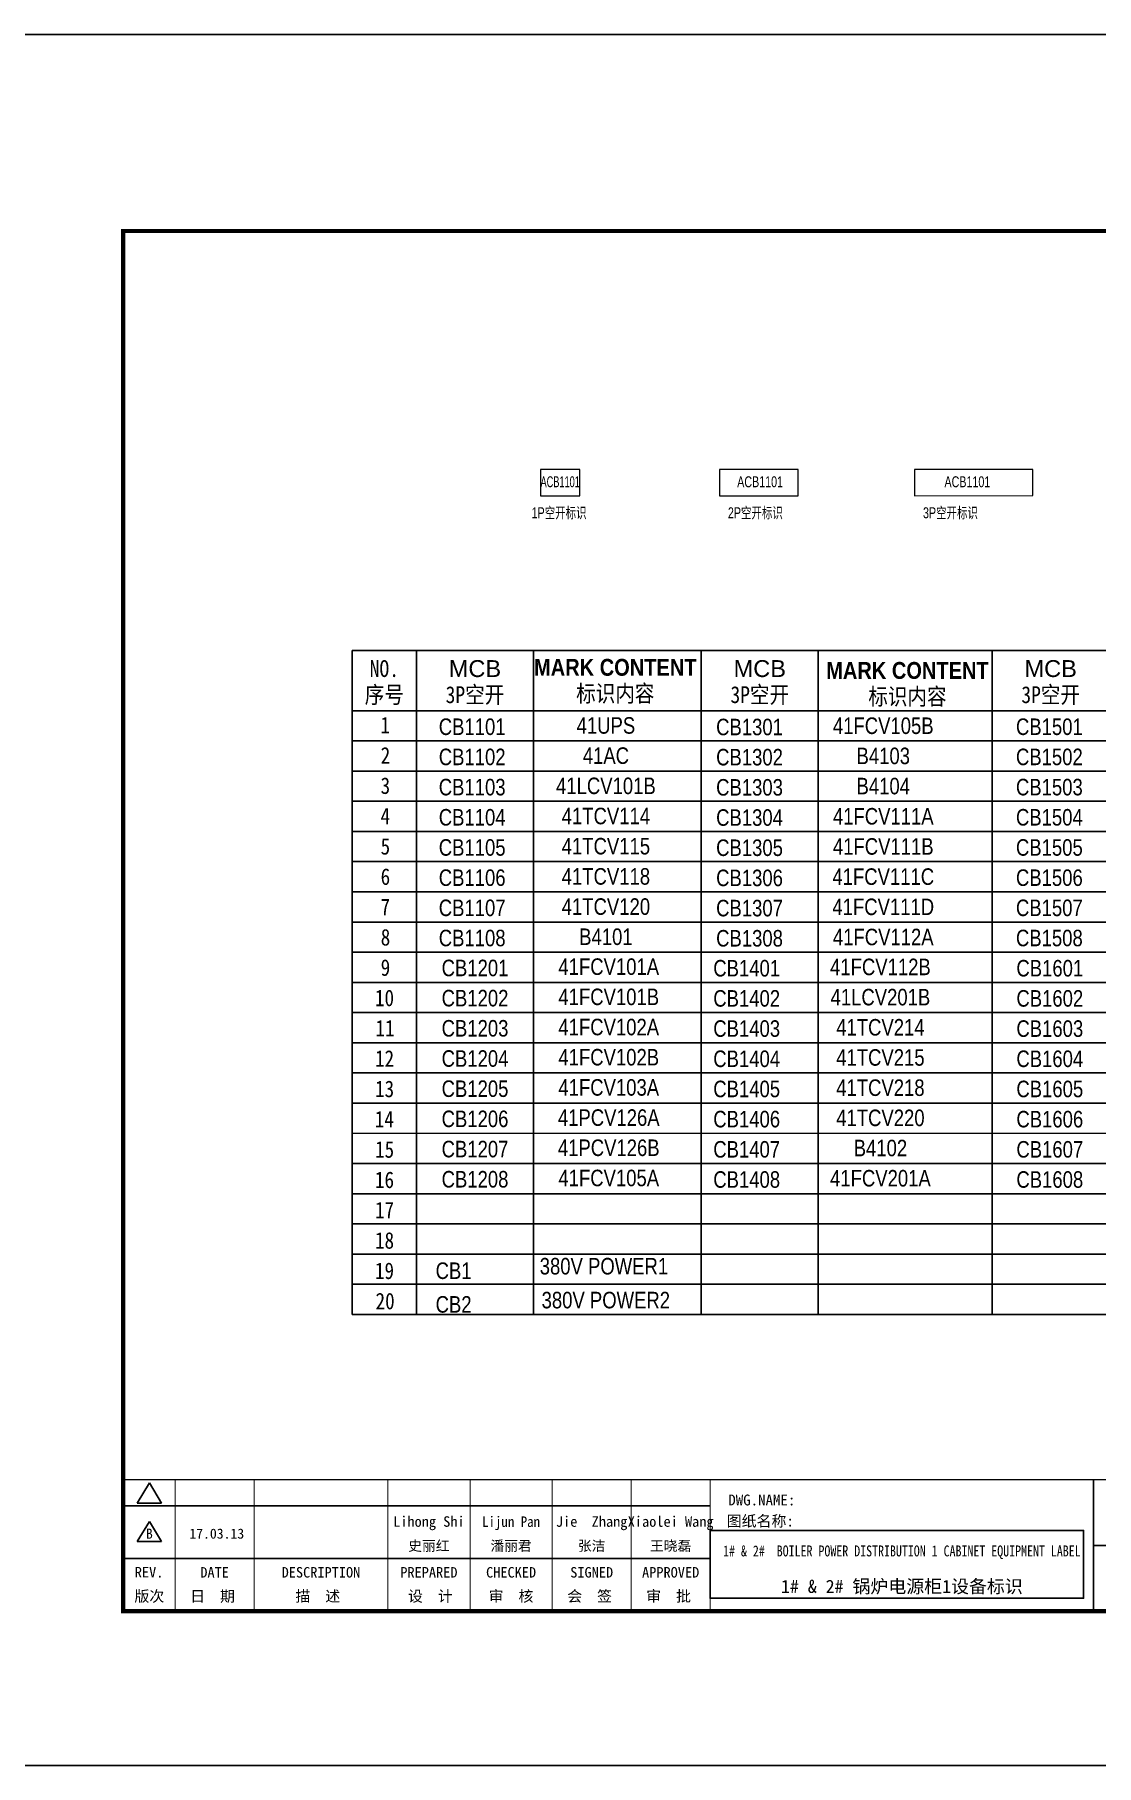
# Model space of a CAD drawing. Extents: x 79822 to 122366, y -56021 to -28815.
# Drawn here: x 115545 to 117969, y -37158 to -33205 of the extents above; entities that cross this region are included whole.
import ezdxf
from ezdxf.enums import TextEntityAlignment as Align
from ezdxf.lldxf.tags import DXFTag

# ---------------------------------------------------------------- set-up
doc = ezdxf.new("R2010")
doc.units = 0
doc.header["$LTSCALE"] = 100
doc.header["$MEASUREMENT"] = 0
for name, color, linetype in [('t', 1, 'Continuous'), ('YLT_GridLine', 7, 'Continuous'), ('YLT_GridText', 7, 'Continuous'), ('标准图框及表格', 7, 'Continuous')]:
    doc.layers.add(name, color=color, linetype=linetype)
doc.layers.add('细实线', color=7, linetype='Continuous', lineweight=20)
doc.styles.add('HZ', font='arial.ttf', dxfattribs={"width": 0.7})
doc.styles.get("Standard").update_dxf_attribs({"font": ''})
doc.styles.add('YLT_Grid', font='', dxfattribs={"width": 0.85})
doc.styles.get('Standard').set_extended_font_data('SimSun')
doc.styles.get('YLT_Grid').set_extended_font_data('宋体')
tags = doc.linetypes.add('CENTER', pattern=[2, 1.25, -0.25, 0.25, -0.25]).pattern_tags.tags
tags[10:11] = [DXFTag(74, 4), DXFTag(75, 0), DXFTag(340, '0'), DXFTag(46, 1.0), DXFTag(50, 0.0), DXFTag(44, 0.0), DXFTag(45, 0.0)]
tags[8:9] = [DXFTag(74, 4), DXFTag(75, 0), DXFTag(340, '0'), DXFTag(46, 1.0), DXFTag(50, 0.0), DXFTag(44, 0.0), DXFTag(45, 0.0)]
tags[6:7] = [DXFTag(74, 4), DXFTag(75, 0), DXFTag(340, '0'), DXFTag(46, 1.0), DXFTag(50, 0.0), DXFTag(44, 0.0), DXFTag(45, 0.0)]
tags[4:5] = [DXFTag(74, 4), DXFTag(75, 0), DXFTag(340, '0'), DXFTag(46, 1.0), DXFTag(50, 0.0), DXFTag(44, 0.0), DXFTag(45, 0.0)]

# ---------------------------------------------------------------- blocks, each defined once
blk = doc.blocks.new('图框')
at = {"layer": '标准图框及表格'}
h = blk.add_hatch(dxfattribs=at)
h.set_pattern_fill('ANSI31', color=5, scale=8.329864, style=0)
edge = h.paths.add_edge_path()
edge.add_arc((2399.3, -2998.2), 55.2, 238.1092, 291.6532)
edge.add_line((2419.6, -3049.4), (2388.5, -3070.2))
edge.add_arc((2238.9, -3078.3), 135.4, 346.3915, 374.25)
edge.add_line((2370.5, -3110.2), (2397.5, -3087.9))
edge.add_line((2391.3, -3080.3), (2396.1, -3080.9))
edge.add_spline(control_points=[(2397.5, -3087.9), (2398.4, -3087), (2400, -3085.5), (2399.9, -3081.3), (2397.4, -3081), (2396.1, -3080.9)], knot_values=[0, 0, 0, 0, 6.844331, 12.400427, 18.769243, 18.769243, 18.769243, 18.769243], weights=[1, 1, 1, 1, 1, 1], degree=3, periodic=0)
edge.add_spline(control_points=[(2388.5, -3070.3), (2387.8, -3070.9), (2386.5, -3072), (2385.5, -3073.4), (2385.1, -3074)], knot_values=[0, 0, 0, 0, 5.253674, 9.488439, 9.488439, 9.488439, 9.488439], weights=[1, 1, 1, 1, 1], degree=3, periodic=0)
edge.add_spline(control_points=[(2386.3, -3072.3), (2385.7, -3072.9), (2384.6, -3074.4), (2384.9, -3077.7), (2387.9, -3079.9), (2390.2, -3080.1), (2391.3, -3080.3)], knot_values=[10.665975, 10.665975, 10.665975, 10.665975, 18.977704, 28.894558, 41.119554, 52.646925, 52.646925, 52.646925, 52.646925], weights=[1, 1, 1, 1, 1, 1, 1], degree=3, periodic=0)
h = blk.add_hatch(dxfattribs=at)
h.set_pattern_fill('ANSI31', color=3, scale=8.329864, style=0)
edge = h.paths.add_edge_path()
edge.add_line((2402.5, -3075.8), (2407.7, -3076.4))
edge.add_spline(control_points=[(2401, -3068.8), (2400.2, -3069.6), (2398.5, -3071.2), (2398.6, -3075.4), (2401.1, -3075.6), (2402.4, -3075.8)], knot_values=[0, 0, 0, 0, 6.844331, 12.400427, 18.769243, 18.769243, 18.769243, 18.769243], weights=[1, 1, 1, 1, 1, 1], degree=3, periodic=0)
edge.add_line((2428, -3046.5), (2401, -3068.8))
edge.add_spline(control_points=[(2412.6, -3083.9), (2413, -3083.4), (2413.9, -3082.1), (2413.6, -3078.9), (2410.7, -3076.8), (2408.3, -3076.5), (2407.2, -3076.4)], knot_values=[12.654089, 12.654089, 12.654089, 12.654089, 18.977704, 28.894558, 41.119554, 52.646925, 52.646925, 52.646925, 52.646925], weights=[1, 1, 1, 1, 1, 1, 1], degree=3, periodic=0)
edge.add_line((2411.6, -3085), (2412.8, -3083.7))
edge.add_line((2410, -3086.4), (2411.6, -3085))
edge.add_line((2378.9, -3107.2), (2410, -3086.4))
edge.add_arc((2399.3, -3158.5), 55.2, 58.1092, 111.6532)
edge.add_arc((2559.6, -3078.3), 135.4, 166.3915, 194.25)
at = {"color": 7}
for p, q in [((2215.6, -2851.6), (2215.6, -3151.6)), ((3115.6, -2851.6), (3115.6, -3151.6)), ((0, -2911.6), (1340.2, -2911.6)), ((2215.6, -3001.6), (3115.6, -3001.6)), ((3115.6, -3001.6), (4115.6, -3001.6)), ((3791.8, -3001.6), (3791.8, -3151.6)), ((0, -3031.6), (1340.2, -3031.6)), ((4115.6, -3076.6), (3115.6, -3076.6))]:
    blk.add_line(p, q, dxfattribs=at)
at = {"color": 7, "const_width": 3}
blk.add_lwpolyline([(4115.6, -2851.6), (0, -2851.6)], dxfattribs=at)
at = {"layer": 't', "color": 7}
for p, q in [((31.9, -2905), (59.9, -2859.1)), ((87.8, -2905), (59.9, -2859.1)), ((31.9, -2905), (87.8, -2905)), ((31.9, -2993), (59.9, -2947.1)), ((87.8, -2993), (59.9, -2947.1)), ((31.9, -2993), (87.8, -2993))]:
    blk.add_line(p, q, dxfattribs=at)
at = {"layer": 't', "color": 7, "const_width": 9.62}
blk.add_lwpolyline([(4115.6, -3151.6), (4115.6, 0), (0, 0), (0, -3151.6)], close=True, dxfattribs=at)
at = {"layer": 't', "color": 7, "const_width": 2.4}
for points in [[(118.8, -2852.8), (118.8, -3151.6)], [(299.1, -2852.8), (299.1, -3151.6)], [(604.4, -2852.8), (604.4, -3156.4)], [(792, -2852.8), (792, -3156.4)], [(979.6, -2852.8), (979.6, -3156.4)], [(1159.9, -2852.8), (1159.9, -3156.4)], [(1340.2, -2852.8), (1340.2, -3156.4)]]:
    blk.add_lwpolyline(points, dxfattribs=at)
at = {"color": 7, "linetype": 'CENTER'}
for s, height, p in [('图纸编号：', 24, (3125.2, -3066.7)), ('杭州和利时自动化有限公司', 27, (2542.5, -3121.1)), ('文档号：', 24, (3124, -3138.7))]:
    blk.add_text(s, height=height, dxfattribs=at).set_placement(p)
at = {"color": 7, "flags": 8}
for tag, p, height in [('DWG.NAME:', (1381.6, -2910.4), 25), ('PROJECTNAME:', (3125.5, -2912.8), 24), ('PROJECTNAME：', (3339.1, -2913.1), 25), ('DWG.NO.:', (3128.2, -3030.4), 24), ('图纸编号', (3315.4, -3052.4), 24), ('FILENO.:', (3128.7, -3106.1), 24), ('文档号', (3317.7, -3124.1), 24)]:
    blk.add_attdef(tag, p, '', height=height, dxfattribs=at)
for tag, height, p in [('A', 23, (59.9, -2974.9)), ('设计时间', 23, (213.9, -2974.9)), ('RENLIU', 24, (698.2, -2950.4)), ('SHUFENWANG', 24, (885.8, -2950.4)), ('FANGHOU', 24, (1069.7, -2950.4)), ('DANDANLI', 24, (1250, -2950.4)), ('刘仁', 23, (698.2, -3002.2)), ('王姝芬', 23, (885.8, -3002.2)), ('侯方', 23, (1069.7, -3002.2)), ('李丹丹', 23, (1250, -3002.2)), ('#10STATIONONTROLCABINETCOVER', 30, (1777.9, -3017.2)), ('PAGEXOFX', 24, (3953.7, -3039.1)), ('REV.', 24, (59.4, -3063)), ('DATE', 24, (208.9, -3063)), ('DESCRIPTION', 24, (451.7, -3063)), ('PREPARED', 24, (698.2, -3063)), ('CHECKED', 24, (885.8, -3063)), ('SIGNED', 24, (1069.7, -3063)), ('APPROVED', 24, (1250, -3063)), ('图纸名称', 30, (1777.9, -3094.7)), ('第几页共几页', 24, (3953.7, -3114.1))]:
    blk.add_attdef(tag, text='', height=height, dxfattribs=at).set_placement(p, align=Align.MIDDLE)
for tag, p in [('图纸名称:', (1377.8, -2965.9)), ('项目名称：', (3121.6, -2984.3)), ('项目名称：', (3325, -2984.3))]:
    blk.add_attdef(tag, text='', height=25, dxfattribs=at).set_placement(p, align=Align.BOTTOM_LEFT)
at = {"color": 7, "width": 0.8, "flags": 8}
blk.add_attdef('HANGZHOUHOLLYSYSAUTOMATIONCO.,LTD.', text='', height=24, dxfattribs=at).set_placement((2770.1, -3045.7), align=Align.MIDDLE)
at = {"layer": 't', "color": 7}
for s, p in [('版次', (59.9, -3117.6)), ('日  期', (204.2, -3117.6)), ('描  述', (444.5, -3117.6)), ('设  计', (701.5, -3117.6)), ('审  核', (885.6, -3117.6)), ('会  签', (1065, -3117.6)), ('审  批', (1245.3, -3117.6))]:
    blk.add_text(s, height=25, dxfattribs=at).set_placement(p, align=Align.MIDDLE_CENTER)
at = {"layer": '标准图框及表格', "color": 5, "style": 'HZ'}
for s, p in [('pgqh', (2373.9, -3059.7)), ('hollilas', (2374.1, -3086))]:
    blk.add_text(s, height=5.21, dxfattribs=at).set_placement(p)
at = {"layer": '标准图框及表格', "color": 3, "style": 'HZ'}
for s, height, p in [('auto', 8.68, (2400.9, -3074.2)), ('hollysys', 4.34, (2402.5, -3099.7))]:
    blk.add_text(s, height=height, dxfattribs=at).set_placement(p)
blk = doc.blocks.new('空开标识')
at = {"layer": 'YLT_GridText', "style": 'YLT_Grid', "width": 0.85}
blk.add_attdef('A路1', text='', height=28, dxfattribs=at).set_placement((38.7, 3.5), align=Align.CENTER)
blk = doc.blocks.new('空开12')
at = {"layer": 'YLT_GridText', "style": 'YLT_Grid', "width": 0.8}
blk.add_attdef('KA1', text='', height=28, dxfattribs=at).set_placement((31.4, 0.8), align=Align.CENTER)

msp = doc.modelspace()

# ---------------------------------------------------------------- linework, layer by layer
at = {"color": 1}
for points in [[(80901.9, -33205.1), (120195.6, -33205.1), (120195.6, -37157.7), (80901.9, -37157.7)], [(117086.7, -36621), (117939.2, -36621), (117939.2, -36775.9), (117086.7, -36775.9)]]:
    msp.add_lwpolyline(points, close=True, dxfattribs=at)
at = {"layer": 'YLT_GridLine', "color": 7, "lineweight": 25}
for p, q in [((116416.3, -34611.3), (116416.3, -36127.8)), ((116683.4, -34611.3), (116683.4, -36127.8)), ((117066.5, -34611.2), (117066.5, -36127.8)), ((117333.6, -34611.2), (117333.7, -36127.9)), ((117730.7, -34611.3), (117730.7, -36127.9)), ((117730.7, -34611.3), (117730.7, -36127.9)), ((116269.8, -34749.1), (119367.4, -34749.3)), ((116269.8, -34818.1), (119367.4, -34818.2)), ((116269.8, -34887), (119367.4, -34887.1)), ((116269.8, -34955.9), (119367.4, -34956.1)), ((116269.8, -35024.9), (119367.4, -35025)), ((116269.8, -35093.8), (119367.4, -35093.9)), ((116269.8, -35162.7), (119367.4, -35162.9)), ((116269.8, -35231.7), (119367.4, -35231.8)), ((116269.8, -35300.6), (119367.4, -35300.7)), ((116269.8, -35369.5), (119367.4, -35369.7)), ((116269.8, -35438.5), (119367.4, -35438.6)), ((116269.8, -35507.4), (119367.4, -35507.6)), ((116269.8, -35576.3), (119367.4, -35576.5)), ((116269.8, -35645.3), (119367.4, -35645.4)), ((116269.8, -35714.2), (119367.4, -35714.4)), ((116269.8, -35783.1), (119367.4, -35783.3)), ((116269.8, -35852.1), (119367.4, -35852.2)), ((116269.8, -35921), (119367.4, -35921.2)), ((116269.8, -35989.9), (119367.4, -35990.1)), ((116269.8, -36058.9), (119367.4, -36059)), ((116269.8, -36127.8), (119367.4, -36128))]:
    msp.add_line(p, q, dxfattribs=at)
msp.add_lwpolyline([(116269.8, -34611.3), (119367.4, -34611.4), (119367.4, -36128), (116269.8, -36127.8)], close=True, dxfattribs=at)
at = {"layer": '细实线'}
for points in [[(116699.6, -34258.1), (116789.6, -34258.1), (116789.6, -34198.1), (116699.6, -34198.1)], [(117108.1, -34258.1), (117288.1, -34258.1), (117288.1, -34198.1), (117108.1, -34198.1)], [(117553.6, -34258.1), (117823.6, -34258), (117823.6, -34198), (117553.6, -34198.1)]]:
    msp.add_lwpolyline(points, close=True, dxfattribs=at)

# ---------------------------------------------------------------- block references
at = {"color": 1}
ref = msp.add_blockref('图框', (115746.6, -33653.7), dxfattribs=at)
ref.add_attrib('第几页共几页', '第1页 共1页', dxfattribs={"color": 7, "height": 24, "flags": 8}).set_placement((119700.3, -36767.8), align=Align.MIDDLE)
ref.add_attrib('图纸编号', 'BHE-17020007/01 -C0-001-05', (119061.9, -36706.1), dxfattribs={"color": 7, "height": 24, "flags": 8})
ref.add_attrib('文档号', 'B17-P11-008837', (119064.3, -36777.9), dxfattribs={"color": 7, "height": 24, "flags": 8})
ref.add_attrib('图纸名称', '1# & 2# 锅炉电源柜1设备标识', dxfattribs={"color": 7, "height": 30, "flags": 8}).set_placement((117524.5, -36748.4), align=Align.MIDDLE)
ref.add_attrib('刘仁', '史丽红', dxfattribs={"color": 7, "height": 23, "flags": 8}).set_placement((116444.7, -36655.9), align=Align.MIDDLE)
ref.add_attrib('王姝芬', '潘丽君', dxfattribs={"color": 7, "height": 23, "flags": 8}).set_placement((116632.3, -36655.9), align=Align.MIDDLE)
ref.add_attrib('侯方', '张洁', dxfattribs={"color": 7, "height": 23, "flags": 8}).set_placement((116816.3, -36655.9), align=Align.MIDDLE)
ref.add_attrib('李丹丹', '王晓磊', dxfattribs={"color": 7, "height": 23, "flags": 8}).set_placement((116996.6, -36655.9), align=Align.MIDDLE)
ref.add_attrib('设计时间', '17.03.13', dxfattribs={"color": 7, "height": 23, "flags": 8}).set_placement((115960.4, -36628.6), align=Align.MIDDLE)
ref.add_attrib('A', 'B', dxfattribs={"color": 7, "height": 23, "flags": 8}).set_placement((115806.5, -36628.6), align=Align.MIDDLE)
ref.add_attrib('REV.', 'REV.', dxfattribs={"color": 7, "height": 24, "flags": 8}).set_placement((115805.9, -36716.8), align=Align.MIDDLE)
ref.add_attrib('DATE', 'DATE', dxfattribs={"color": 7, "height": 24, "flags": 8}).set_placement((115955.5, -36716.8), align=Align.MIDDLE)
ref.add_attrib('DESCRIBE', 'DESCRIPTION', dxfattribs={"color": 7, "height": 24, "flags": 8}).set_placement((116198.3, -36716.8), align=Align.MIDDLE)
ref.add_attrib('PREPARE', 'PREPARED', dxfattribs={"color": 7, "height": 24, "flags": 8}).set_placement((116444.7, -36716.8), align=Align.MIDDLE)
ref.add_attrib('VERIFY', 'CHECKED', dxfattribs={"color": 7, "height": 24, "flags": 8}).set_placement((116632.3, -36716.8), align=Align.MIDDLE)
ref.add_attrib('SIGN', 'SIGNED', dxfattribs={"color": 7, "height": 24, "flags": 8}).set_placement((116816.3, -36716.8), align=Align.MIDDLE)
ref.add_attrib('APPROVER', 'APPROVED', dxfattribs={"color": 7, "height": 24, "flags": 8}).set_placement((116996.6, -36716.8), align=Align.MIDDLE)
ref.add_attrib('RENLIU', 'Lihong Shi', dxfattribs={"color": 7, "height": 24, "flags": 8}).set_placement((116444.7, -36604.1), align=Align.MIDDLE)
ref.add_attrib('SHUFENWANG', 'Lijun Pan', dxfattribs={"color": 7, "height": 24, "width": 0.9, "flags": 8}).set_placement((116632.3, -36604.1), align=Align.MIDDLE)
ref.add_attrib('FANGHOU', 'Jie  Zhang', dxfattribs={"color": 7, "height": 24, "flags": 8}).set_placement((116816.3, -36604.1), align=Align.MIDDLE)
ref.add_attrib('DANDANLI', 'Xiaolei Wang', dxfattribs={"color": 7, "height": 24, "flags": 8}).set_placement((116996.6, -36604.1), align=Align.MIDDLE)
ref.add_attrib('DWG.NAME:', 'DWG.NAME:', (117128.2, -36564.1), dxfattribs={"color": 7, "height": 25, "flags": 8})
ref.add_attrib('#10STATIONONTROLCABINETCOVER', '1# & 2#  BOILER POWER DISTRIBUTION 1 CABINET EQUIPMENT LABEL', dxfattribs={"color": 7, "height": 25, "width": 0.8, "flags": 8}).set_placement((117524.5, -36670.9), align=Align.MIDDLE)
ref.add_attrib('图纸名称:', '图纸名称:', dxfattribs={"color": 7, "height": 25, "flags": 8}).set_placement((117124.4, -36619.7), align=Align.BOTTOM_LEFT)
ref.add_attrib('HANGZHOUHOLLYSYSAUTOMATIONCO.,LTD', 'HANGZHOU HOLLYSYS AUTOMATION CO.,LTD.', dxfattribs={"color": 7, "height": 30, "width": 0.8, "flags": 8}).set_placement((118516.6, -36699.5), align=Align.MIDDLE)
ref.add_attrib('PROJECTNAME：', 'PROJECT NAME：', (118871.9, -36566.8), dxfattribs={"color": 7, "height": 25, "width": 0.8, "flags": 8})
ref.add_attrib('项目名称：', '项目名称：', dxfattribs={"color": 7, "height": 25, "flags": 8}).set_placement((118868.1, -36638), align=Align.BOTTOM_LEFT)
ref.add_attrib('PROJECTNAME：', 'Ethiopia Welkait Sugar Cane Factory Project', (119085.7, -36566.8), dxfattribs={"color": 7, "height": 25, "width": 0.7, "flags": 8})
ref.add_attrib('项目名称：', '埃塞俄比亚瓦尔凯特糖厂4×30MW机组电站DCS', dxfattribs={"color": 7, "height": 25, "flags": 8}).set_placement((119071.6, -36638), align=Align.BOTTOM_LEFT)
ref.add_attrib('PAGEXOFX', 'PAGE 1 OF 1', dxfattribs={"color": 7, "height": 24, "flags": 8}).set_placement((119700.3, -36692.8), align=Align.MIDDLE)
ref.add_attrib('DWG.NO.：', 'DWG.NO.：', (118875.9, -36688.3), dxfattribs={"color": 7, "height": 24, "flags": 8})
ref.add_attrib('FILENO.：', 'FILE No.：', (118875.9, -36763.3), dxfattribs={"color": 7, "height": 24, "flags": 8})
at = {"layer": '细实线'}
ref = msp.add_blockref('空开12', (116501.2, -34805.7), dxfattribs=dict(at, xscale=1.348704000001308, yscale=1.348703999999834, zscale=1.348704))
ref.add_attrib('KA1', 'CB1101', dxfattribs={"layer": 'YLT_GridText', "height": 37.76, "style": 'HZ', "width": 0.8}).set_placement((116543.5, -34804.6), align=Align.CENTER)
ref = msp.add_blockref('空开标识', (116796.6, -34806.4), dxfattribs=dict(at, xscale=1.348704000001308, yscale=1.348703999999834, zscale=1.348704))
ref.add_attrib('A路1', '41UPS', dxfattribs={"layer": 'YLT_GridText', "height": 37.76, "style": 'HZ', "width": 0.8}).set_placement((116848.8, -34801.7), align=Align.CENTER)
ref = msp.add_blockref('空开12', (117134.4, -34806.3), dxfattribs=dict(at, xscale=1.348704000001308, yscale=1.348703999999834, zscale=1.348704))
ref.add_attrib('KA1', 'CB1301', dxfattribs={"layer": 'YLT_GridText', "height": 37.76, "style": 'HZ', "width": 0.8}).set_placement((117176.7, -34805.2), align=Align.CENTER)
ref = msp.add_blockref('空开标识', (117429.8, -34806.9), dxfattribs=dict(at, xscale=1.348704000001308, yscale=1.348703999999834, zscale=1.348704))
ref.add_attrib('A路1', '41FCV105B', dxfattribs={"layer": 'YLT_GridText', "height": 37.76, "style": 'HZ', "width": 0.8}).set_placement((117482, -34802.3), align=Align.CENTER)
ref = msp.add_blockref('空开12', (117818.9, -34805.7), dxfattribs=dict(at, xscale=1.348704000001308, yscale=1.348703999999834, zscale=1.348704))
ref.add_attrib('KA1', 'CB1501', dxfattribs={"layer": 'YLT_GridText', "height": 37.76, "style": 'HZ', "width": 0.8}).set_placement((117861.2, -34804.6), align=Align.CENTER)
ref = msp.add_blockref('空开12', (116501.2, -34874.7), dxfattribs=dict(at, xscale=1.348704000001308, yscale=1.348703999999834, zscale=1.348704))
ref.add_attrib('KA1', 'CB1102', dxfattribs={"layer": 'YLT_GridText', "height": 37.76, "style": 'HZ', "width": 0.8}).set_placement((116543.5, -34873.5), align=Align.CENTER)
ref = msp.add_blockref('空开标识', (116796.6, -34875.3), dxfattribs=dict(at, xscale=1.348704000001308, yscale=1.348703999999834, zscale=1.348704))
ref.add_attrib('A路1', '41AC', dxfattribs={"layer": 'YLT_GridText', "height": 37.76, "style": 'HZ', "width": 0.8}).set_placement((116848.8, -34870.6), align=Align.CENTER)
ref = msp.add_blockref('空开12', (117134.4, -34875.2), dxfattribs=dict(at, xscale=1.348704000001308, yscale=1.348703999999834, zscale=1.348704))
ref.add_attrib('KA1', 'CB1302', dxfattribs={"layer": 'YLT_GridText', "height": 37.76, "style": 'HZ', "width": 0.8}).set_placement((117176.7, -34874.1), align=Align.CENTER)
ref = msp.add_blockref('空开标识', (117429.8, -34875.9), dxfattribs=dict(at, xscale=1.348704000001308, yscale=1.348703999999834, zscale=1.348704))
ref.add_attrib('A路1', 'B4103', dxfattribs={"layer": 'YLT_GridText', "height": 37.76, "style": 'HZ', "width": 0.8}).set_placement((117482, -34871.2), align=Align.CENTER)
ref = msp.add_blockref('空开12', (117818.9, -34874.7), dxfattribs=dict(at, xscale=1.348704000001308, yscale=1.348703999999834, zscale=1.348704))
ref.add_attrib('KA1', 'CB1502', dxfattribs={"layer": 'YLT_GridText', "height": 37.76, "style": 'HZ', "width": 0.8}).set_placement((117861.2, -34873.5), align=Align.CENTER)
ref = msp.add_blockref('空开标识', (116796.6, -34944.2), dxfattribs=dict(at, xscale=1.348704000001308, yscale=1.348703999999834, zscale=1.348704))
ref.add_attrib('A路1', '41LCV101B', dxfattribs={"layer": 'YLT_GridText', "height": 37.76, "style": 'HZ', "width": 0.8}).set_placement((116848.8, -34939.6), align=Align.CENTER)
ref = msp.add_blockref('空开12', (116501.2, -34943.6), dxfattribs=dict(at, xscale=1.348704000001308, yscale=1.348703999999834, zscale=1.348704))
ref.add_attrib('KA1', 'CB1103', dxfattribs={"layer": 'YLT_GridText', "height": 37.76, "style": 'HZ', "width": 0.8}).set_placement((116543.5, -34942.5), align=Align.CENTER)
ref = msp.add_blockref('空开12', (117134.4, -34944.2), dxfattribs=dict(at, xscale=1.348704000001308, yscale=1.348703999999834, zscale=1.348704))
ref.add_attrib('KA1', 'CB1303', dxfattribs={"layer": 'YLT_GridText', "height": 37.76, "style": 'HZ', "width": 0.8}).set_placement((117176.7, -34943), align=Align.CENTER)
ref = msp.add_blockref('空开标识', (117429.8, -34944.8), dxfattribs=dict(at, xscale=1.348704000001308, yscale=1.348703999999834, zscale=1.348704))
ref.add_attrib('A路1', 'B4104', dxfattribs={"layer": 'YLT_GridText', "height": 37.76, "style": 'HZ', "width": 0.8}).set_placement((117482, -34940.1), align=Align.CENTER)
ref = msp.add_blockref('空开12', (117818.9, -34943.6), dxfattribs=dict(at, xscale=1.348704000001308, yscale=1.348703999999834, zscale=1.348704))
ref.add_attrib('KA1', 'CB1503', dxfattribs={"layer": 'YLT_GridText', "height": 37.76, "style": 'HZ', "width": 0.8}).set_placement((117861.2, -34942.5), align=Align.CENTER)
ref = msp.add_blockref('空开12', (116501.2, -35012.5), dxfattribs=dict(at, xscale=1.348704000001308, yscale=1.348703999999834, zscale=1.348704))
ref.add_attrib('KA1', 'CB1104', dxfattribs={"layer": 'YLT_GridText', "height": 37.76, "style": 'HZ', "width": 0.8}).set_placement((116543.5, -35011.4), align=Align.CENTER)
ref = msp.add_blockref('空开标识', (116796.6, -35013.2), dxfattribs=dict(at, xscale=1.348704000001308, yscale=1.348703999999834, zscale=1.348704))
ref.add_attrib('A路1', '41TCV114', dxfattribs={"layer": 'YLT_GridText', "height": 37.76, "style": 'HZ', "width": 0.8}).set_placement((116848.8, -35008.5), align=Align.CENTER)
ref = msp.add_blockref('空开12', (117134.4, -35013.1), dxfattribs=dict(at, xscale=1.348704000001308, yscale=1.348703999999834, zscale=1.348704))
ref.add_attrib('KA1', 'CB1304', dxfattribs={"layer": 'YLT_GridText', "height": 37.76, "style": 'HZ', "width": 0.8}).set_placement((117176.7, -35012), align=Align.CENTER)
ref = msp.add_blockref('空开标识', (117429.8, -35013.7), dxfattribs=dict(at, xscale=1.348704000001308, yscale=1.348703999999834, zscale=1.348704))
ref.add_attrib('A路1', '41FCV111A', dxfattribs={"layer": 'YLT_GridText', "height": 37.76, "style": 'HZ', "width": 0.8}).set_placement((117482, -35009.1), align=Align.CENTER)
ref = msp.add_blockref('空开12', (117818.9, -35012.5), dxfattribs=dict(at, xscale=1.348704000001308, yscale=1.348703999999834, zscale=1.348704))
ref.add_attrib('KA1', 'CB1504', dxfattribs={"layer": 'YLT_GridText', "height": 37.76, "style": 'HZ', "width": 0.8}).set_placement((117861.2, -35011.4), align=Align.CENTER)
ref = msp.add_blockref('空开12', (116501.2, -35081.5), dxfattribs=dict(at, xscale=1.348704000001308, yscale=1.348703999999834, zscale=1.348704))
ref.add_attrib('KA1', 'CB1105', dxfattribs={"layer": 'YLT_GridText', "height": 37.76, "style": 'HZ', "width": 0.8}).set_placement((116543.5, -35080.3), align=Align.CENTER)
ref = msp.add_blockref('空开标识', (116796.6, -35082.1), dxfattribs=dict(at, xscale=1.348704000001308, yscale=1.348703999999834, zscale=1.348704))
ref.add_attrib('A路1', '41TCV115', dxfattribs={"layer": 'YLT_GridText', "height": 37.76, "style": 'HZ', "width": 0.8}).set_placement((116848.8, -35077.4), align=Align.CENTER)
ref = msp.add_blockref('空开12', (117134.4, -35082), dxfattribs=dict(at, xscale=1.348704000001308, yscale=1.348703999999834, zscale=1.348704))
ref.add_attrib('KA1', 'CB1305', dxfattribs={"layer": 'YLT_GridText', "height": 37.76, "style": 'HZ', "width": 0.8}).set_placement((117176.7, -35080.9), align=Align.CENTER)
ref = msp.add_blockref('空开标识', (117429.8, -35082.7), dxfattribs=dict(at, xscale=1.348704000001308, yscale=1.348703999999834, zscale=1.348704))
ref.add_attrib('A路1', '41FCV111B', dxfattribs={"layer": 'YLT_GridText', "height": 37.76, "style": 'HZ', "width": 0.8}).set_placement((117482, -35078), align=Align.CENTER)
ref = msp.add_blockref('空开12', (117818.9, -35081.5), dxfattribs=dict(at, xscale=1.348704000001308, yscale=1.348703999999834, zscale=1.348704))
ref.add_attrib('KA1', 'CB1505', dxfattribs={"layer": 'YLT_GridText', "height": 37.76, "style": 'HZ', "width": 0.8}).set_placement((117861.2, -35080.3), align=Align.CENTER)
ref = msp.add_blockref('空开12', (116501.2, -35150.4), dxfattribs=dict(at, xscale=1.348704000001308, yscale=1.348703999999834, zscale=1.348704))
ref.add_attrib('KA1', 'CB1106', dxfattribs={"layer": 'YLT_GridText', "height": 37.76, "style": 'HZ', "width": 0.8}).set_placement((116543.5, -35149.3), align=Align.CENTER)
ref = msp.add_blockref('空开标识', (116796.6, -35151), dxfattribs=dict(at, xscale=1.348704000001308, yscale=1.348703999999834, zscale=1.348704))
ref.add_attrib('A路1', '41TCV118', dxfattribs={"layer": 'YLT_GridText', "height": 37.76, "style": 'HZ', "width": 0.8}).set_placement((116848.8, -35146.4), align=Align.CENTER)
ref = msp.add_blockref('空开12', (117134.4, -35151), dxfattribs=dict(at, xscale=1.348704000001308, yscale=1.348703999999834, zscale=1.348704))
ref.add_attrib('KA1', 'CB1306', dxfattribs={"layer": 'YLT_GridText', "height": 37.76, "style": 'HZ', "width": 0.8}).set_placement((117176.7, -35149.8), align=Align.CENTER)
ref = msp.add_blockref('空开标识', (117429.8, -35151.6), dxfattribs=dict(at, xscale=1.348704000001308, yscale=1.348703999999834, zscale=1.348704))
ref.add_attrib('A路1', '41FCV111C', dxfattribs={"layer": 'YLT_GridText', "height": 37.76, "style": 'HZ', "width": 0.8}).set_placement((117482, -35146.9), align=Align.CENTER)
ref = msp.add_blockref('空开12', (117818.9, -35150.4), dxfattribs=dict(at, xscale=1.348704000001308, yscale=1.348703999999834, zscale=1.348704))
ref.add_attrib('KA1', 'CB1506', dxfattribs={"layer": 'YLT_GridText', "height": 37.76, "style": 'HZ', "width": 0.8}).set_placement((117861.2, -35149.3), align=Align.CENTER)
ref = msp.add_blockref('空开标识', (116796.6, -35220), dxfattribs=dict(at, xscale=1.348704000001308, yscale=1.348703999999834, zscale=1.348704))
ref.add_attrib('A路1', '41TCV120', dxfattribs={"layer": 'YLT_GridText', "height": 37.76, "style": 'HZ', "width": 0.8}).set_placement((116848.8, -35215.3), align=Align.CENTER)
ref = msp.add_blockref('空开标识', (117429.8, -35220.6), dxfattribs=dict(at, xscale=1.348704000001308, yscale=1.348703999999834, zscale=1.348704))
ref.add_attrib('A路1', '41FCV111D', dxfattribs={"layer": 'YLT_GridText', "height": 37.76, "style": 'HZ', "width": 0.8}).set_placement((117482, -35215.9), align=Align.CENTER)
ref = msp.add_blockref('空开12', (116501.2, -35219.3), dxfattribs=dict(at, xscale=1.348704000001308, yscale=1.348703999999834, zscale=1.348704))
ref.add_attrib('KA1', 'CB1107', dxfattribs={"layer": 'YLT_GridText', "height": 37.76, "style": 'HZ', "width": 0.8}).set_placement((116543.5, -35218.2), align=Align.CENTER)
ref = msp.add_blockref('空开12', (117134.4, -35219.9), dxfattribs=dict(at, xscale=1.348704000001308, yscale=1.348703999999834, zscale=1.348704))
ref.add_attrib('KA1', 'CB1307', dxfattribs={"layer": 'YLT_GridText', "height": 37.76, "style": 'HZ', "width": 0.8}).set_placement((117176.7, -35218.8), align=Align.CENTER)
ref = msp.add_blockref('空开12', (117818.9, -35219.3), dxfattribs=dict(at, xscale=1.348704000001308, yscale=1.348703999999834, zscale=1.348704))
ref.add_attrib('KA1', 'CB1507', dxfattribs={"layer": 'YLT_GridText', "height": 37.76, "style": 'HZ', "width": 0.8}).set_placement((117861.2, -35218.2), align=Align.CENTER)
ref = msp.add_blockref('空开12', (116501.2, -35288.3), dxfattribs=dict(at, xscale=1.348704000001308, yscale=1.348703999999834, zscale=1.348704))
ref.add_attrib('KA1', 'CB1108', dxfattribs={"layer": 'YLT_GridText', "height": 37.76, "style": 'HZ', "width": 0.8}).set_placement((116543.5, -35287.1), align=Align.CENTER)
ref = msp.add_blockref('空开标识', (116796.6, -35288.9), dxfattribs=dict(at, xscale=1.348704000001308, yscale=1.348703999999834, zscale=1.348704))
ref.add_attrib('A路1', 'B4101', dxfattribs={"layer": 'YLT_GridText', "height": 37.76, "style": 'HZ', "width": 0.8}).set_placement((116848.8, -35284.2), align=Align.CENTER)
ref = msp.add_blockref('空开12', (117134.4, -35288.8), dxfattribs=dict(at, xscale=1.348704000001308, yscale=1.348703999999834, zscale=1.348704))
ref.add_attrib('KA1', 'CB1308', dxfattribs={"layer": 'YLT_GridText', "height": 37.76, "style": 'HZ', "width": 0.8}).set_placement((117176.7, -35287.7), align=Align.CENTER)
ref = msp.add_blockref('空开标识', (117429.8, -35289.5), dxfattribs=dict(at, xscale=1.348704000001308, yscale=1.348703999999834, zscale=1.348704))
ref.add_attrib('A路1', '41FCV112A', dxfattribs={"layer": 'YLT_GridText', "height": 37.76, "style": 'HZ', "width": 0.8}).set_placement((117482, -35284.8), align=Align.CENTER)
ref = msp.add_blockref('空开12', (117818.9, -35288.3), dxfattribs=dict(at, xscale=1.348704000001308, yscale=1.348703999999834, zscale=1.348704))
ref.add_attrib('KA1', 'CB1508', dxfattribs={"layer": 'YLT_GridText', "height": 37.76, "style": 'HZ', "width": 0.8}).set_placement((117861.2, -35287.1), align=Align.CENTER)
ref = msp.add_blockref('空开12', (116507.6, -35356.6), dxfattribs=dict(at, xscale=1.348704000001308, yscale=1.348703999999834, zscale=1.348704))
ref.add_attrib('KA1', 'CB1201', dxfattribs={"layer": 'YLT_GridText', "height": 37.76, "style": 'HZ', "width": 0.8}).set_placement((116550, -35355.5), align=Align.CENTER)
ref = msp.add_blockref('空开标识', (116803, -35357.2), dxfattribs=dict(at, xscale=1.348704000001308, yscale=1.348703999999834, zscale=1.348704))
ref.add_attrib('A路1', '41FCV101A', dxfattribs={"layer": 'YLT_GridText', "height": 37.76, "style": 'HZ', "width": 0.8}).set_placement((116855.3, -35352.5), align=Align.CENTER)
ref = msp.add_blockref('空开12', (117127.9, -35357.2), dxfattribs=dict(at, xscale=1.348704000001308, yscale=1.348703999999834, zscale=1.348704))
ref.add_attrib('KA1', 'CB1401', dxfattribs={"layer": 'YLT_GridText', "height": 37.76, "style": 'HZ', "width": 0.8}).set_placement((117170.2, -35356.1), align=Align.CENTER)
ref = msp.add_blockref('空开标识', (117423.3, -35357.8), dxfattribs=dict(at, xscale=1.348704000001308, yscale=1.348703999999834, zscale=1.348704))
ref.add_attrib('A路1', '41FCV112B', dxfattribs={"layer": 'YLT_GridText', "height": 37.76, "style": 'HZ', "width": 0.8}).set_placement((117475.5, -35353.1), align=Align.CENTER)
ref = msp.add_blockref('空开12', (117819.9, -35357.2), dxfattribs=dict(at, xscale=1.348704000001308, yscale=1.348703999999834, zscale=1.348704))
ref.add_attrib('KA1', 'CB1601', dxfattribs={"layer": 'YLT_GridText', "height": 37.76, "style": 'HZ', "width": 0.8}).set_placement((117862.2, -35356.1), align=Align.CENTER)
ref = msp.add_blockref('空开12', (116507.6, -35425.5), dxfattribs=dict(at, xscale=1.348704000001308, yscale=1.348703999999834, zscale=1.348704))
ref.add_attrib('KA1', 'CB1202', dxfattribs={"layer": 'YLT_GridText', "height": 37.76, "style": 'HZ', "width": 0.8}).set_placement((116550, -35424.4), align=Align.CENTER)
ref = msp.add_blockref('空开标识', (116803, -35426.2), dxfattribs=dict(at, xscale=1.348704000001308, yscale=1.348703999999834, zscale=1.348704))
ref.add_attrib('A路1', '41FCV101B', dxfattribs={"layer": 'YLT_GridText', "height": 37.76, "style": 'HZ', "width": 0.8}).set_placement((116855.3, -35421.5), align=Align.CENTER)
ref = msp.add_blockref('空开12', (117127.9, -35426.1), dxfattribs=dict(at, xscale=1.348704000001308, yscale=1.348703999999834, zscale=1.348704))
ref.add_attrib('KA1', 'CB1402', dxfattribs={"layer": 'YLT_GridText', "height": 37.76, "style": 'HZ', "width": 0.8}).set_placement((117170.2, -35425), align=Align.CENTER)
ref = msp.add_blockref('空开标识', (117423.3, -35426.8), dxfattribs=dict(at, xscale=1.348704000001308, yscale=1.348703999999834, zscale=1.348704))
ref.add_attrib('A路1', '41LCV201B', dxfattribs={"layer": 'YLT_GridText', "height": 37.76, "style": 'HZ', "width": 0.8}).set_placement((117475.5, -35422.1), align=Align.CENTER)
ref = msp.add_blockref('空开12', (117819.9, -35426.2), dxfattribs=dict(at, xscale=1.348704000001308, yscale=1.348703999999834, zscale=1.348704))
ref.add_attrib('KA1', 'CB1602', dxfattribs={"layer": 'YLT_GridText', "height": 37.76, "style": 'HZ', "width": 0.8}).set_placement((117862.2, -35425), align=Align.CENTER)
ref = msp.add_blockref('空开标识', (116803, -35495.1), dxfattribs=dict(at, xscale=1.348704000001308, yscale=1.348703999999834, zscale=1.348704))
ref.add_attrib('A路1', '41FCV102A', dxfattribs={"layer": 'YLT_GridText', "height": 37.76, "style": 'HZ', "width": 0.8}).set_placement((116855.3, -35490.4), align=Align.CENTER)
ref = msp.add_blockref('空开标识', (117423.3, -35495.7), dxfattribs=dict(at, xscale=1.348704000001308, yscale=1.348703999999834, zscale=1.348704))
ref.add_attrib('A路1', '41TCV214', dxfattribs={"layer": 'YLT_GridText', "height": 37.76, "style": 'HZ', "width": 0.8}).set_placement((117475.5, -35491), align=Align.CENTER)
ref = msp.add_blockref('空开12', (116507.6, -35494.5), dxfattribs=dict(at, xscale=1.348704000001308, yscale=1.348703999999834, zscale=1.348704))
ref.add_attrib('KA1', 'CB1203', dxfattribs={"layer": 'YLT_GridText', "height": 37.76, "style": 'HZ', "width": 0.8}).set_placement((116550, -35493.3), align=Align.CENTER)
ref = msp.add_blockref('空开12', (117127.9, -35495.1), dxfattribs=dict(at, xscale=1.348704000001308, yscale=1.348703999999834, zscale=1.348704))
ref.add_attrib('KA1', 'CB1403', dxfattribs={"layer": 'YLT_GridText', "height": 37.76, "style": 'HZ', "width": 0.8}).set_placement((117170.2, -35493.9), align=Align.CENTER)
ref = msp.add_blockref('空开12', (117819.9, -35495.1), dxfattribs=dict(at, xscale=1.348704000001308, yscale=1.348703999999834, zscale=1.348704))
ref.add_attrib('KA1', 'CB1603', dxfattribs={"layer": 'YLT_GridText', "height": 37.76, "style": 'HZ', "width": 0.8}).set_placement((117862.2, -35494), align=Align.CENTER)
ref = msp.add_blockref('空开12', (116507.6, -35563.4), dxfattribs=dict(at, xscale=1.348704000001308, yscale=1.348703999999834, zscale=1.348704))
ref.add_attrib('KA1', 'CB1204', dxfattribs={"layer": 'YLT_GridText', "height": 37.76, "style": 'HZ', "width": 0.8}).set_placement((116550, -35562.3), align=Align.CENTER)
ref = msp.add_blockref('空开标识', (116803, -35564), dxfattribs=dict(at, xscale=1.348704000001308, yscale=1.348703999999834, zscale=1.348704))
ref.add_attrib('A路1', '41FCV102B', dxfattribs={"layer": 'YLT_GridText', "height": 37.76, "style": 'HZ', "width": 0.8}).set_placement((116855.3, -35559.3), align=Align.CENTER)
ref = msp.add_blockref('空开12', (117127.9, -35564), dxfattribs=dict(at, xscale=1.348704000001308, yscale=1.348703999999834, zscale=1.348704))
ref.add_attrib('KA1', 'CB1404', dxfattribs={"layer": 'YLT_GridText', "height": 37.76, "style": 'HZ', "width": 0.8}).set_placement((117170.2, -35562.9), align=Align.CENTER)
ref = msp.add_blockref('空开标识', (117423.3, -35564.6), dxfattribs=dict(at, xscale=1.348704000001308, yscale=1.348703999999834, zscale=1.348704))
ref.add_attrib('A路1', '41TCV215', dxfattribs={"layer": 'YLT_GridText', "height": 37.76, "style": 'HZ', "width": 0.8}).set_placement((117475.5, -35559.9), align=Align.CENTER)
ref = msp.add_blockref('空开12', (117819.9, -35564), dxfattribs=dict(at, xscale=1.348704000001308, yscale=1.348703999999834, zscale=1.348704))
ref.add_attrib('KA1', 'CB1604', dxfattribs={"layer": 'YLT_GridText', "height": 37.76, "style": 'HZ', "width": 0.8}).set_placement((117862.2, -35562.9), align=Align.CENTER)
ref = msp.add_blockref('空开12', (116507.6, -35632.3), dxfattribs=dict(at, xscale=1.348704000001308, yscale=1.348703999999834, zscale=1.348704))
ref.add_attrib('KA1', 'CB1205', dxfattribs={"layer": 'YLT_GridText', "height": 37.76, "style": 'HZ', "width": 0.8}).set_placement((116550, -35631.2), align=Align.CENTER)
ref = msp.add_blockref('空开标识', (116803, -35633), dxfattribs=dict(at, xscale=1.348704000001308, yscale=1.348703999999834, zscale=1.348704))
ref.add_attrib('A路1', '41FCV103A', dxfattribs={"layer": 'YLT_GridText', "height": 37.76, "style": 'HZ', "width": 0.8}).set_placement((116855.3, -35628.3), align=Align.CENTER)
ref = msp.add_blockref('空开12', (117127.9, -35632.9), dxfattribs=dict(at, xscale=1.348704000001308, yscale=1.348703999999834, zscale=1.348704))
ref.add_attrib('KA1', 'CB1405', dxfattribs={"layer": 'YLT_GridText', "height": 37.76, "style": 'HZ', "width": 0.8}).set_placement((117170.2, -35631.8), align=Align.CENTER)
ref = msp.add_blockref('空开标识', (117423.3, -35633.6), dxfattribs=dict(at, xscale=1.348704000001308, yscale=1.348703999999834, zscale=1.348704))
ref.add_attrib('A路1', '41TCV218', dxfattribs={"layer": 'YLT_GridText', "height": 37.76, "style": 'HZ', "width": 0.8}).set_placement((117475.5, -35628.9), align=Align.CENTER)
ref = msp.add_blockref('空开12', (117819.9, -35633), dxfattribs=dict(at, xscale=1.348704000001308, yscale=1.348703999999834, zscale=1.348704))
ref.add_attrib('KA1', 'CB1605', dxfattribs={"layer": 'YLT_GridText', "height": 37.76, "style": 'HZ', "width": 0.8}).set_placement((117862.2, -35631.8), align=Align.CENTER)
ref = msp.add_blockref('空开12', (116507.6, -35701.3), dxfattribs=dict(at, xscale=1.348704000001308, yscale=1.348703999999834, zscale=1.348704))
ref.add_attrib('KA1', 'CB1206', dxfattribs={"layer": 'YLT_GridText', "height": 37.76, "style": 'HZ', "width": 0.8}).set_placement((116550, -35700.1), align=Align.CENTER)
ref = msp.add_blockref('空开标识', (116803, -35701.9), dxfattribs=dict(at, xscale=1.348704000001308, yscale=1.348703999999834, zscale=1.348704))
ref.add_attrib('A路1', '41PCV126A', dxfattribs={"layer": 'YLT_GridText', "height": 37.76, "style": 'HZ', "width": 0.8}).set_placement((116855.3, -35697.2), align=Align.CENTER)
ref = msp.add_blockref('空开12', (117127.9, -35701.9), dxfattribs=dict(at, xscale=1.348704000001308, yscale=1.348703999999834, zscale=1.348704))
ref.add_attrib('KA1', 'CB1406', dxfattribs={"layer": 'YLT_GridText', "height": 37.76, "style": 'HZ', "width": 0.8}).set_placement((117170.2, -35700.7), align=Align.CENTER)
ref = msp.add_blockref('空开标识', (117423.3, -35702.5), dxfattribs=dict(at, xscale=1.348704000001308, yscale=1.348703999999834, zscale=1.348704))
ref.add_attrib('A路1', '41TCV220', dxfattribs={"layer": 'YLT_GridText', "height": 37.76, "style": 'HZ', "width": 0.8}).set_placement((117475.5, -35697.8), align=Align.CENTER)
ref = msp.add_blockref('空开12', (117819.9, -35701.9), dxfattribs=dict(at, xscale=1.348704000001308, yscale=1.348703999999834, zscale=1.348704))
ref.add_attrib('KA1', 'CB1606', dxfattribs={"layer": 'YLT_GridText', "height": 37.76, "style": 'HZ', "width": 0.8}).set_placement((117862.2, -35700.8), align=Align.CENTER)
ref = msp.add_blockref('空开12', (116507.6, -35770.2), dxfattribs=dict(at, xscale=1.348704000001308, yscale=1.348703999999834, zscale=1.348704))
ref.add_attrib('KA1', 'CB1207', dxfattribs={"layer": 'YLT_GridText', "height": 37.76, "style": 'HZ', "width": 0.8}).set_placement((116550, -35769.1), align=Align.CENTER)
ref = msp.add_blockref('空开标识', (116803, -35770.8), dxfattribs=dict(at, xscale=1.348704000001308, yscale=1.348703999999834, zscale=1.348704))
ref.add_attrib('A路1', '41PCV126B', dxfattribs={"layer": 'YLT_GridText', "height": 37.76, "style": 'HZ', "width": 0.8}).set_placement((116855.3, -35766.1), align=Align.CENTER)
ref = msp.add_blockref('空开12', (117127.9, -35770.8), dxfattribs=dict(at, xscale=1.348704000001308, yscale=1.348703999999834, zscale=1.348704))
ref.add_attrib('KA1', 'CB1407', dxfattribs={"layer": 'YLT_GridText', "height": 37.76, "style": 'HZ', "width": 0.8}).set_placement((117170.2, -35769.7), align=Align.CENTER)
ref = msp.add_blockref('空开标识', (117423.3, -35771.4), dxfattribs=dict(at, xscale=1.348704000001308, yscale=1.348703999999834, zscale=1.348704))
ref.add_attrib('A路1', 'B4102', dxfattribs={"layer": 'YLT_GridText', "height": 37.76, "style": 'HZ', "width": 0.8}).set_placement((117475.5, -35766.7), align=Align.CENTER)
ref = msp.add_blockref('空开12', (117819.9, -35770.8), dxfattribs=dict(at, xscale=1.348704000001308, yscale=1.348703999999834, zscale=1.348704))
ref.add_attrib('KA1', 'CB1607', dxfattribs={"layer": 'YLT_GridText', "height": 37.76, "style": 'HZ', "width": 0.8}).set_placement((117862.2, -35769.7), align=Align.CENTER)
ref = msp.add_blockref('空开12', (116507.6, -35839.1), dxfattribs=dict(at, xscale=1.348704000001308, yscale=1.348703999999834, zscale=1.348704))
ref.add_attrib('KA1', 'CB1208', dxfattribs={"layer": 'YLT_GridText', "height": 37.76, "style": 'HZ', "width": 0.8}).set_placement((116550, -35838), align=Align.CENTER)
ref = msp.add_blockref('空开标识', (116803, -35839.8), dxfattribs=dict(at, xscale=1.348704000001308, yscale=1.348703999999834, zscale=1.348704))
ref.add_attrib('A路1', '41FCV105A', dxfattribs={"layer": 'YLT_GridText', "height": 37.76, "style": 'HZ', "width": 0.8}).set_placement((116855.3, -35835.1), align=Align.CENTER)
ref = msp.add_blockref('空开12', (117127.9, -35839.7), dxfattribs=dict(at, xscale=1.348704000001308, yscale=1.348703999999834, zscale=1.348704))
ref.add_attrib('KA1', 'CB1408', dxfattribs={"layer": 'YLT_GridText', "height": 37.76, "style": 'HZ', "width": 0.8}).set_placement((117170.2, -35838.6), align=Align.CENTER)
ref = msp.add_blockref('空开标识', (117423.3, -35840.4), dxfattribs=dict(at, xscale=1.348704000001308, yscale=1.348703999999834, zscale=1.348704))
ref.add_attrib('A路1', '41FCV201A', dxfattribs={"layer": 'YLT_GridText', "height": 37.76, "style": 'HZ', "width": 0.8}).set_placement((117475.5, -35835.7), align=Align.CENTER)
ref = msp.add_blockref('空开12', (117819.9, -35839.8), dxfattribs=dict(at, xscale=1.348704000001308, yscale=1.348703999999834, zscale=1.348704))
ref.add_attrib('KA1', 'CB1608', dxfattribs={"layer": 'YLT_GridText', "height": 37.76, "style": 'HZ', "width": 0.8}).set_placement((117862.2, -35838.6), align=Align.CENTER)
ref = msp.add_blockref('空开标识', (116792.1, -36041.3), dxfattribs=dict(at, xscale=1.348704000001308, yscale=1.348703999999834, zscale=1.348704))
ref.add_attrib('A路1', '380V POWER1', dxfattribs={"layer": 'YLT_GridText', "height": 37.764, "style": 'HZ', "width": 0.8}).set_placement((116844.3, -36036.6), align=Align.CENTER)
ref = msp.add_blockref('空开12', (116458.8, -36048), dxfattribs=dict(at, xscale=1.348704000001308, yscale=1.348703999999834, zscale=1.348704))
ref.add_attrib('KA1', 'CB1', dxfattribs={"layer": 'YLT_GridText', "height": 37.76, "style": 'HZ', "width": 0.8}).set_placement((116501.1, -36046.9), align=Align.CENTER)
ref = msp.add_blockref('空开12', (116458.8, -36124.9), dxfattribs=dict(at, xscale=1.348704000001308, yscale=1.348703999999834, zscale=1.348704))
ref.add_attrib('KA1', 'CB2', dxfattribs={"layer": 'YLT_GridText', "height": 37.76, "style": 'HZ', "width": 0.8}).set_placement((116501.1, -36123.8), align=Align.CENTER)
ref = msp.add_blockref('空开标识', (116796.4, -36118.7), dxfattribs=dict(at, xscale=1.348704000001308, yscale=1.348703999999834, zscale=1.348704))
ref.add_attrib('A路1', '380V POWER2', dxfattribs={"layer": 'YLT_GridText', "height": 37.764, "style": 'HZ', "width": 0.8}).set_placement((116848.6, -36114), align=Align.CENTER)

# ---------------------------------------------------------------- texts
at = {"layer": 'YLT_GridText', "style": 'YLT_Grid', "width": 0.85}
for s, height, p in [('1', 37.8, (116334, -34800.8)), ('2', 37.8, (116334.6, -34870)), ('3', 37.8, (116334.4, -34939.2)), ('4', 37.8, (116334.3, -35008.5)), ('5', 37.8, (116334.4, -35077.7)), ('6', 37.8, (116334.5, -35146.9)), ('7', 37.8, (116334.2, -35216.2)), ('8', 37.8, (116334.7, -35285.4)), ('9', 37.8, (116334.6, -35354.6)), ('10', 37.76, (116321.5, -35423.9)), ('11', 37.76, (116322.6, -35493.1)), ('12', 37.76, (116321.7, -35562.3)), ('13', 37.76, (116321.7, -35631.6)), ('14', 37.76, (116321.1, -35700.8)), ('15', 37.76, (116321.7, -35770)), ('16', 37.76, (116321.5, -35839.3)), ('17', 37.76, (116321.6, -35908.5)), ('18', 37.76, (116321.6, -35977.7)), ('19', 37.76, (116321.5, -36047)), ('20', 37.76, (116322.9, -36116.2))]:
    msp.add_text(s, height=height, dxfattribs=at).set_placement(p)
at = {"layer": 'YLT_GridText', "attachment_point": 5, "style": 'YLT_Grid'}
for s, insert, char_height, width in [('NO.', (116343, -34653.2), 38.53, 117.762), ('{\\fArial|b0|i0|c0|p2;\\W1;MCB}', (116549.8, -34653.2), 38.534, 480.901), ('{\\fArial|b1|i0|c0|p2;MARK\\fArial|b1|i0|c134|p2; \\fArial|b1|i0|c0|p2;CONTENT}', (116870.2, -34650.3), 38.534, 761.144), ('{\\fArial|b0|i0|c0|p2;\\W1;MCB}', (117200.1, -34653.2), 38.534, 480.901), ('{\\fArial|b1|i0|c0|p2;MARK\\fArial|b1|i0|c134|p2; \\fArial|b1|i0|c0|p2;CONTENT}', (117537.2, -34657.4), 38.534, 761.144), ('\\pxt4;{\\T0.85;\\fArial|b0|i0|c0|p2;\\W1;\\T1;MCB}', (117864.2, -34653.2), 38.534, 480.901), ('序号', (116343, -34714.7), 38.53, 117.762), ('3P空开', (116549.8, -34714.7), 38.53, 238.396), ('标识内容', (116870.2, -34711.8), 38.53, 761.144), ('3P空开', (117200.1, -34714.6), 38.53, 238.396), ('标识内容', (117537.2, -34718.8), 38.53, 761.144), ('3P空开', (117864.2, -34714.7), 38.53, 238.396)]:
    msp.add_mtext(s, dxfattribs=dict(at, insert=insert, char_height=char_height, width=width))
at = {"layer": '细实线', "insert": (116699.6, -34213.8), "char_height": 25, "width": 228.809, "attachment_point": 1, "line_spacing_factor": 0.6, "style": 'HZ'}
msp.add_mtext('\\pxr0.55;{\\W0.6;ACB1101}', dxfattribs=at)
at = {"layer": '细实线', "char_height": 25, "attachment_point": 1, "style": 'HZ'}
for s, insert, width in [('\\pxr0.55;ACB1101', (117148.5, -34213.8), 228.809), ('\\pxr0.55;ACB1101', (117621.7, -34213.8), 318.809), ('\\pxr0.55;1P{\\fSimSun|b0|i0|c134|p2;空开标识}', (116679.2, -34284.6), 160.945), ('\\pxr0.55;2P{\\fSimSun|b0|i0|c134|p2;空开标识}', (117127.3, -34284.6), 228.809), ('\\pxr0.55;3P{\\fSimSun|b0|i0|c134|p2;空开标识}', (117572.7, -34284.6), 318.809)]:
    msp.add_mtext(s, dxfattribs=dict(at, insert=insert, width=width))

doc.saveas('drawing.dxf')
